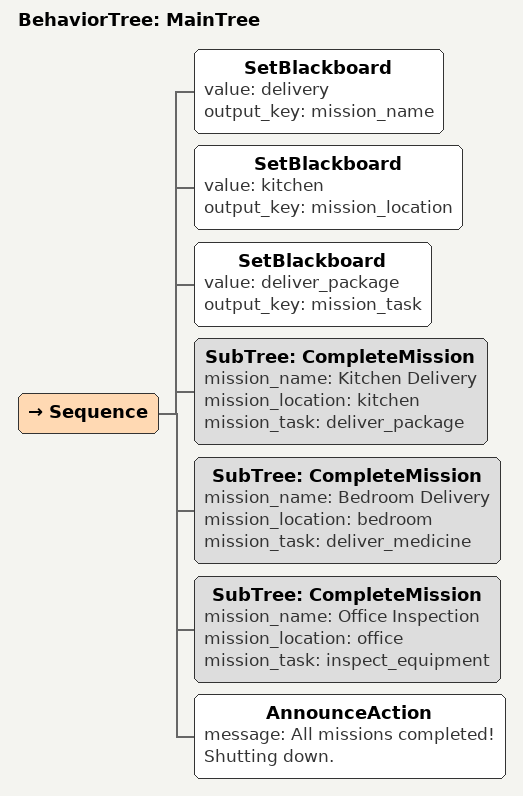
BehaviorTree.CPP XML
<?xml version="1.0"?>

<root>
  <BehaviorTree ID="MainTree">
    <Sequence>
      <!-- Initialize mission parameters using SetBlackboard -->
      <SetBlackboard value="delivery" output_key="mission_name"/>
      <SetBlackboard value="kitchen" output_key="mission_location"/>
      <SetBlackboard value="deliver_package" output_key="mission_task"/>

      <!-- Mission 1: Deliver to kitchen -->
      <SubTree ID="CompleteMission"
               mission_name="Kitchen Delivery"
               mission_location="kitchen"
               mission_task="deliver_package"/>

      <!-- Mission 2: Deliver to bedroom -->
      <SubTree ID="CompleteMission"
               mission_name="Bedroom Delivery"
               mission_location="bedroom"
               mission_task="deliver_medicine"/>

      <!-- Mission 3: Office inspection -->
      <SubTree ID="CompleteMission"
               mission_name="Office Inspection"
               mission_location="office"
               mission_task="inspect_equipment"/>

      <!-- Final shutdown -->
      <AnnounceAction message="All missions completed! Shutting down."/>
    </Sequence>
  </BehaviorTree>
</root>
